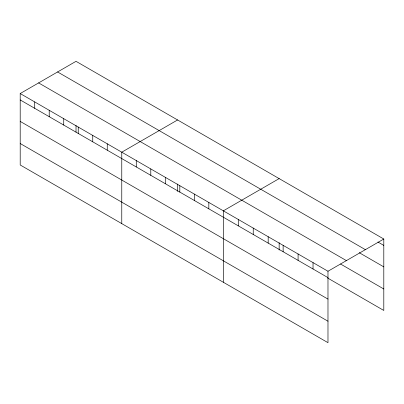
<?xml version="1.0" encoding="UTF-8"?>
<svg xmlns="http://www.w3.org/2000/svg" width="404" height="404" viewBox="0 0 404 404"><rect width="100%" height="100%" fill="white"/><g stroke="black" fill="none" stroke-linecap="round" stroke-linejoin="round"><path stroke-width="0.61" d="M327.982 299.096L327.982 271.246L20.2 93.546L20.2 164.978L327.982 342.678L327.982 299.096L20.2 121.397M327.74 278.083L383.8 310.454L383.8 239.022L76.018 61.322L20.2 93.546M177.583 119.963L121.771 152.187L121.771 223.619M279.154 178.603L223.336 210.827L223.336 282.26M327.982 271.246L383.8 239.022M377.927 242.016L383.8 245.405M57.595 71.957L365.383 249.657M359.242 252.692L383.8 266.872M38.617 82.916L346.405 260.61M340.552 264.019L383.8 288.986M20.2 99.934L327.982 277.629M20.2 143.516L327.982 321.21M313.034 262.615L313.034 268.998M298.086 253.985L298.086 260.368M283.133 245.354L283.133 251.737M279.154 242.673L279.154 250.036M268.185 236.724L268.185 243.107M253.237 228.088L253.237 234.477M238.289 219.458L238.289 225.846M208.828 202.449L208.828 208.838M194.319 194.077L194.319 200.46M179.81 185.699L179.81 192.082M177.583 184.037L177.583 191.395M165.297 177.321L165.297 183.704M150.788 168.943L150.788 175.326M136.279 160.565L136.279 166.948M107.257 143.809L107.257 150.197M92.748 135.436L92.748 141.819M78.24 127.058L78.24 133.441M76.018 125.397L76.018 132.143M63.731 118.68L63.731 125.063M49.217 110.302L49.217 116.685M34.709 101.924L34.709 108.307"/></g></svg>
